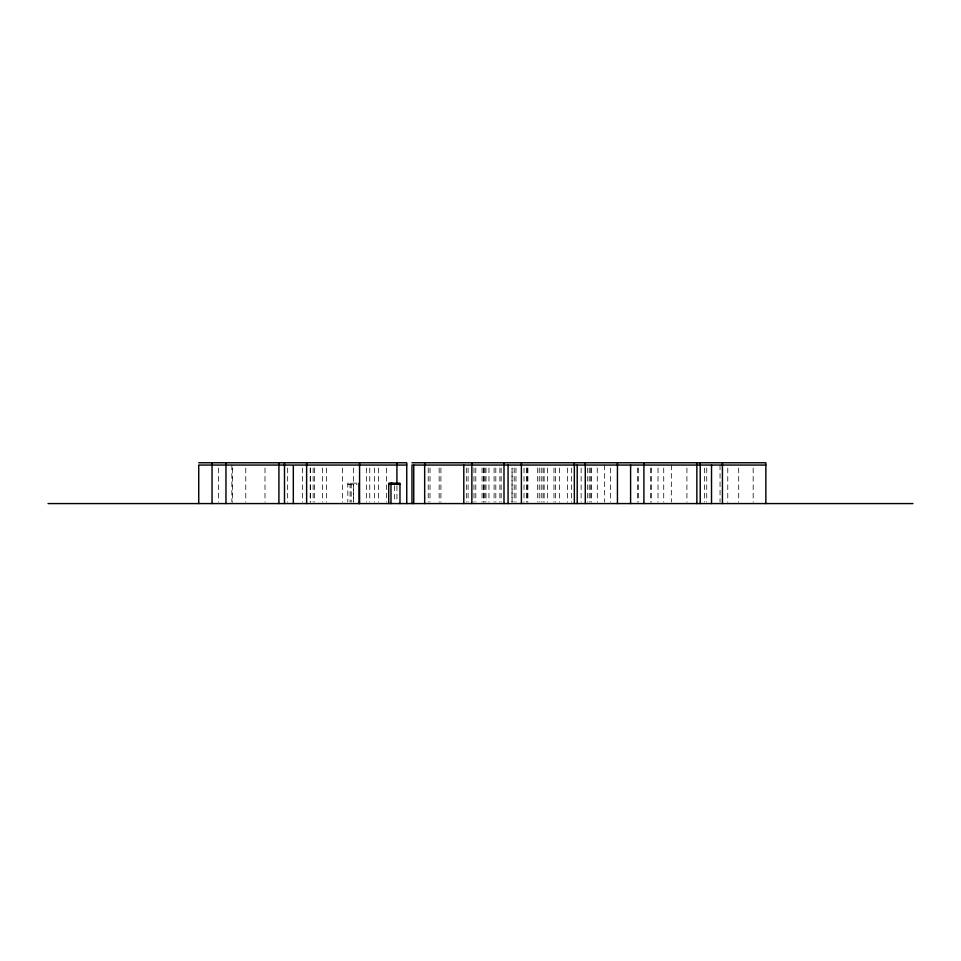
<?xml version="1.0" encoding="UTF-8"?>
<svg xmlns="http://www.w3.org/2000/svg" width="961" height="961" viewBox="0 0 961 961"><rect width="100%" height="100%" fill="white"/><g stroke="black" fill="none" stroke-linecap="round" stroke-linejoin="round"><path stroke-width="0.72" stroke-dasharray="4.8 3.6" d="M356.975 483.167L347.81 483.167L347.81 502.098M347.81 484.32L356.975 484.32M753.172 468.019L753.172 502.098M738.697 468.019L738.697 502.098M727.777 468.019L727.777 502.098M720.041 465.052L720.041 502.098M706.731 468.019L706.731 502.098M704.461 468.019L704.461 502.098M686.911 468.019L686.911 502.098M671.331 465.052L671.331 502.098M663.727 468.019L663.727 502.098M658.021 468.019L658.021 502.098M651.498 468.019L651.498 502.098M650.417 468.019L650.417 502.098M638.188 468.019L638.188 502.098M637.78 468.019L637.78 502.098M610.583 468.019L610.583 502.098M604.649 465.052L604.649 502.098M597.274 468.019L597.334 502.098M591.339 468.019L591.339 502.098M590.763 468.019L590.763 502.098M589.249 468.019L589.249 502.098M587.7 468.019L587.7 502.098M581.129 468.019L581.129 502.098M571.507 468.019L571.507 502.098M567.591 468.019L567.591 502.098M559.518 468.019L559.518 502.098M555.566 468.019L555.566 502.098M553.956 468.019L553.956 502.098M547.482 468.019L547.482 502.098M544.13 468.019L544.13 502.098M543.037 468.019L543.037 502.098M541.211 468.019L541.211 502.098M539.241 468.019L539.241 502.098M537.692 468.019L537.692 502.098M527.901 468.019L527.901 502.098M527.048 468.019L527.048 502.098M526.784 468.019L526.784 502.098M524.021 468.019L524.021 502.098M515.949 468.019L515.949 502.098M514.183 468.019L514.183 502.098M501.161 468.019L501.161 502.098M499.876 468.019L499.876 502.098M495.816 468.019L495.816 502.098M494.086 468.019L494.086 502.098M488.969 468.019L488.969 502.098M486.002 468.019L486.002 502.098M484.909 468.019L484.909 502.098M483.888 468.019L483.888 502.098M483.623 468.019L483.623 502.098M482.05 468.019L482.05 502.098M475.815 468.019L475.815 502.098M473.977 468.019L473.977 502.098M468.091 468.019L468.091 502.098M466.325 468.019L466.325 502.098M440.919 468.019L440.919 502.098M439.153 468.019L439.153 502.098M430.011 468.019L430.011 502.098M428.234 468.019L428.234 502.098M396.929 485.798L396.929 502.098M394.358 485.798L394.358 502.098M386.634 468.019L386.634 502.098M378.562 468.019L378.562 502.098M374.61 468.019L374.61 502.098M369.769 468.019L369.769 502.098M366.525 468.019L366.525 502.098M353.504 468.019L353.504 502.098L353.444 484.32M351.185 483.167L351.185 502.098M350.08 483.167L350.08 502.098M342.596 468.019L342.584 502.098M326.452 468.019L326.452 502.098M322.476 468.019L322.476 502.098M314.403 468.019L314.403 502.098M313.142 468.019L313.142 502.098M310.451 468.019L310.451 502.098M310.199 468.019L310.199 502.098M302.379 468.019L302.379 502.098M287.663 468.019L287.663 502.098M264.996 468.019L264.996 502.098M245.776 468.019L245.776 502.098M232.466 468.019L232.466 502.098M231.865 465.052L231.865 502.098M218.555 468.019L218.555 502.098M512.069 502.098L512.069 468.019L511.997 502.098"/><path stroke-width="1.44" d="M198.735 462.77L406.743 462.77L406.743 503.576M411.981 462.77L765.857 462.77L765.857 503.576M212.045 465.052L198.735 465.052L198.735 503.576M212.645 465.052L292.288 465.052M406.743 465.052L293.321 465.052L293.321 503.576M617.442 465.052L411.981 465.052L411.981 503.576M617.959 465.052L765.857 465.052M359.042 483.167L359.078 503.576M388.724 483.167L399.98 483.167L399.98 503.576M399.98 484.32L388.724 484.32L388.724 503.576M48.05 503.576L912.95 503.576M722.432 462.77L722.432 503.576M711.524 465.052L711.524 503.576M700.221 462.77L700.221 503.576M696.857 462.77L696.857 503.576M643.906 462.77L643.906 503.576M630.596 465.052L630.596 503.576M617.442 462.77L617.442 503.576M585.297 462.77L585.297 503.576M577.225 465.052L577.225 503.576M574.342 462.77L574.342 503.576M521.391 462.77L521.391 503.576M508.081 465.052L508.081 503.576M503.996 462.77L503.996 503.576M471.863 462.77L471.863 503.576M463.791 465.052L463.791 503.576M424.666 462.77L424.666 503.576M413.747 465.052L413.747 503.576M396.929 462.77L396.929 484.32M392.088 483.167L392.088 484.32M390.983 483.167L390.983 503.576M359.582 462.77L359.582 503.576M306.631 462.77L306.631 503.576M284.492 462.77L284.492 503.576M278.918 462.77L278.918 503.576M225.955 462.77L225.955 503.576M212.045 462.77L212.045 503.576"/></g></svg>
